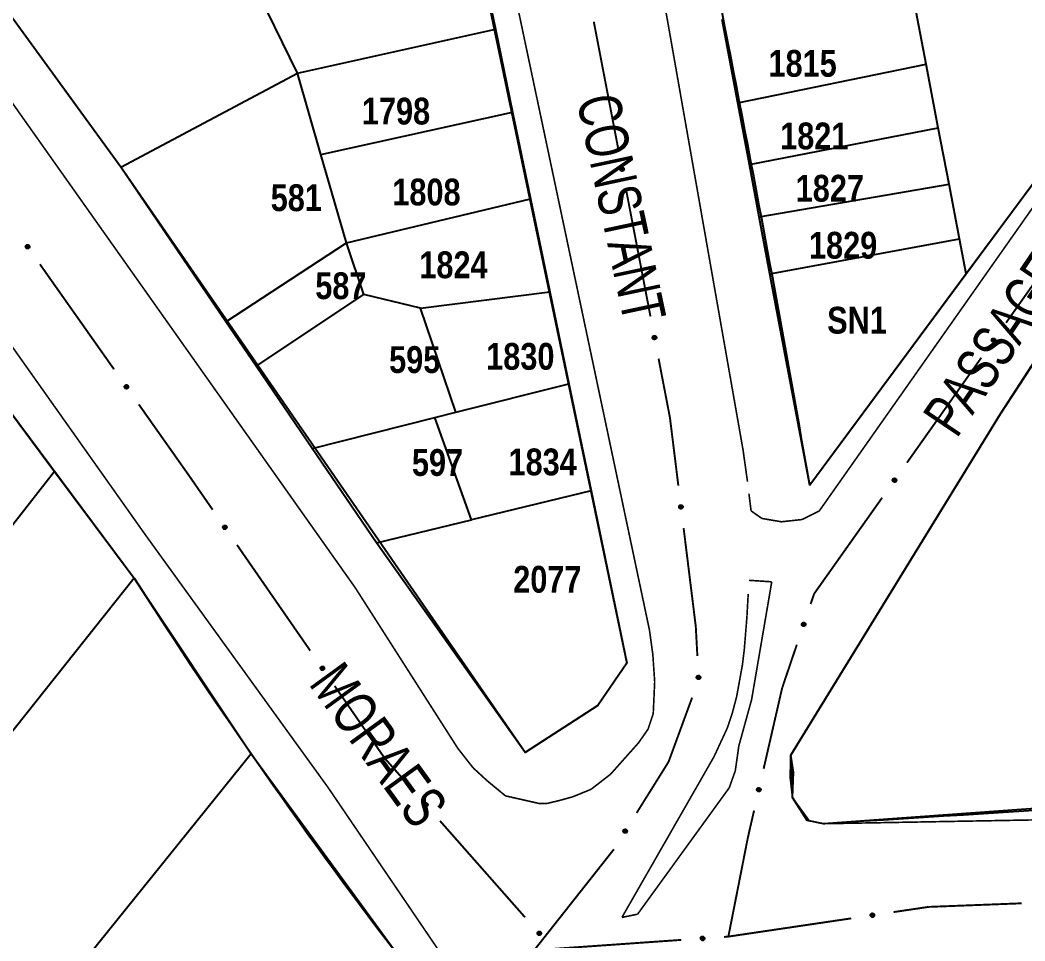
# Model space of a CAD drawing. Extents: x 200120 to 201962, y 4837541 to 4839252.
# Drawn here: x 201362 to 201455.8, y 4838759.2 to 4838845.1 of the extents above; entities that cross this region are included whole.
import ezdxf
from ezdxf.enums import TextEntityAlignment as Align

# ---------------------------------------------------------------- set-up
doc = ezdxf.new("R2010")
doc.units = 0
doc.header["$LTSCALE"] = 3
doc.header["$MEASUREMENT"] = 0
for name, color, linetype in [('CD-MALHA-LOTES', 40, 'CONTINUOUS'), ('RU-QUADRAS', 210, 'CONTINUOUS'), ('SV-EIXO-RUA-PAV', 20, 'CONTINUOUS'), ('SV-RUA-PAVIM-S-GUIA-C-GUIA', 7, 'CONTINUOUS'), ('SV-TXT-RUA-PAV-S-GUIA-C-GUIA', 7, 'CONTINUOUS'), ('Th_NmrPort', 1, 'CONTINUOUS')]:
    doc.layers.add(name, color=color, linetype=linetype)
doc.styles.add('ARIAL', font='ARIAL.TTF')
doc.styles.get("Standard").update_dxf_attribs({"font": 'swisscbo.ttf'})

msp = doc.modelspace()

# ---------------------------------------------------------------- linework, layer by layer
at = {"layer": 'CD-MALHA-LOTES'}
for p, q in [((201401.1, 4838869.64), (201406.35, 4838844.3)), ((201387.89, 4838840.19), (201374.95, 4838866.63)), ((201453.46, 4838808.39), (201486.12, 4838858.4)), ((201371.39, 4838831.4), (201353.59, 4838855.87)), ((201446.54, 4838841.03), (201445.06, 4838848.82)), ((201428.96, 4838837.43), (201427.5, 4838845.2)), ((201387.89, 4838840.19), (201406.35, 4838844.3)), ((201406.35, 4838844.3), (201407.95, 4838836.56)), ((201428.96, 4838837.43), (201446.54, 4838841.03)), ((201447.67, 4838835.09), (201446.54, 4838841.03)), ((201371.39, 4838831.4), (201387.89, 4838840.19)), ((201390.07, 4838832.6), (201387.89, 4838840.19)), ((201430.05, 4838831.66), (201428.96, 4838837.43)), ((201462.4, 4838837.82), (201450.27, 4838821.45)), ((201390.07, 4838832.6), (201407.95, 4838836.56)), ((201407.95, 4838836.56), (201409.63, 4838828.47)), ((201430.05, 4838831.66), (201447.67, 4838835.09)), ((201448.67, 4838829.83), (201447.67, 4838835.09)), ((201392.46, 4838824.35), (201390.07, 4838832.6)), ((201381.2, 4838816.99), (201371.39, 4838831.4)), ((201430.96, 4838826.79), (201430.05, 4838831.66)), ((201430.96, 4838826.79), (201448.67, 4838829.83)), ((201449.64, 4838824.74), (201448.67, 4838829.83)), ((201392.46, 4838824.35), (201409.63, 4838828.47)), ((201409.63, 4838828.47), (201411.43, 4838819.78)), ((201431.96, 4838821.47), (201430.96, 4838826.79)), ((201381.2, 4838816.99), (201392.46, 4838824.35)), ((201394.06, 4838819.53), (201392.46, 4838824.35)), ((201431.96, 4838821.47), (201449.64, 4838824.74)), ((201450.27, 4838821.45), (201449.64, 4838824.74)), ((201435.67, 4838801.75), (201431.96, 4838821.47)), ((201450.27, 4838821.45), (201435.67, 4838801.75)), ((201384.02, 4838812.85), (201394.06, 4838819.53)), ((201399.34, 4838818.27), (201394.06, 4838819.53)), ((201399.34, 4838818.27), (201411.43, 4838819.78)), ((201411.43, 4838819.78), (201413.2, 4838811.21)), ((201402.65, 4838808.55), (201399.34, 4838818.27)), ((201355.08, 4838816.64), (201365.2, 4838803.03)), ((201384.02, 4838812.85), (201381.2, 4838816.99)), ((201389.24, 4838805.18), (201384.02, 4838812.85)), ((201402.65, 4838808.55), (201413.2, 4838811.21)), ((201413.2, 4838811.21), (201415.27, 4838801.22)), ((201389.24, 4838805.18), (201400.7, 4838808.06)), ((201400.7, 4838808.06), (201402.65, 4838808.55)), ((201404.1, 4838798.52), (201400.7, 4838808.06)), ((201433.9, 4838776.57), (201453.46, 4838808.39)), ((201395.24, 4838796.38), (201389.24, 4838805.18)), ((201365.2, 4838803.03), (201320.32, 4838745.75)), ((201365.2, 4838803.03), (201372.64, 4838793.08)), ((201415.27, 4838801.22), (201404.1, 4838798.52)), ((201415.27, 4838801.22), (201418.6, 4838785.14)), ((201395.24, 4838796.38), (201404.1, 4838798.52)), ((201409.11, 4838776.81), (201395.24, 4838796.38)), ((201372.64, 4838793.08), (201335.02, 4838745.75)), ((201372.64, 4838793.08), (201383.56, 4838776.69)), ((201418.6, 4838785.14), (201415.9, 4838781.2)), ((201415.9, 4838781.2), (201409.11, 4838776.81)), ((201383.56, 4838776.69), (201367.2, 4838756.41)), ((201383.56, 4838776.69), (201397.78, 4838757.2)), ((201434.15, 4838774.98), (201433.9, 4838776.57)), ((201522.25, 4838776.26), (201436.95, 4838770.16)), ((201434.06, 4838772.6), (201434.15, 4838774.98)), ((201435.433, 4838770.462), (201434.06, 4838772.6)), ((201436.95, 4838770.16), (201435.433, 4838770.462))]:
    msp.add_line(p, q, dxfattribs=at)
at = {"layer": 'RU-QUADRAS', "color": 6, "linetype": 'Continuous'}
for points in [[(201433.9, 4838776.57), (201453.46, 4838808.39), (201499.25, 4838879.04), (201494.33, 4838901.03), (201529.19, 4838905.6, -0.013267), (201556.42, 4838779.24, -0.0078), (201436.95, 4838770.16), (201435.42, 4838770.46), (201434.06, 4838772.6)], [(201418.26, 4838889.79), (201485.35, 4838900.22), (201486.97, 4838892.82), (201486.59, 4838879.55), (201485.18, 4838873.85), (201478.8, 4838861.84, 0.023252), (201462.4, 4838837.82), (201435.67, 4838801.75, 0.011876)], [(201190.76, 4838779.03, -0.006744), (201318.61, 4838867.75), (201338.24, 4838841.83), (201355.08, 4838816.64), (201372.64, 4838793.08, 0.021303), (201397.78, 4838757.2), (201295.33, 4838632.23), (201270.44, 4838667.1), (201264.54, 4838674.67), (201253.69, 4838690.58), (201249.04, 4838696.15), (201230.45, 4838723.15), (201209.58, 4838751.21)]]:
    msp.add_lwpolyline(points, format="xyb", close=True, dxfattribs=at)
msp.add_lwpolyline([(201338.13, 4838877.14), (201339.7, 4838879.27), (201397.34, 4838886.85), (201418.6, 4838785.14), (201415.9, 4838781.2), (201409.11, 4838776.81), (201371.39, 4838831.4)], close=True, dxfattribs=at)
at = {"layer": 'SV-EIXO-RUA-PAV', "const_width": 0.18}
for points in [[(201417.792, 4838833.196), (201415.526, 4838844.98)], [(201420.814, 4838817.484), (201418.547, 4838829.268)], [(201453.99, 4838816.898), (201460.926, 4838826.691)], [(201363.843, 4838822.358), (201370.761, 4838812.553)], [(201422.63, 4838808.04), (201421.569, 4838813.556)], [(201444.743, 4838803.842), (201451.678, 4838813.634)], [(201373.067, 4838809.284), (201377.679, 4838802.747)], [(201422.677, 4838807.66), (201422.63, 4838808.04)], [(201423.414, 4838801.705), (201422.677, 4838807.66)], [(201377.679, 4838802.747), (201377.79, 4838802.59)], [(201377.79, 4838802.59), (201379.957, 4838799.46)], [(201436.08, 4838791.61), (201442.431, 4838800.577)], [(201425.04, 4838788.57), (201423.905, 4838797.736)], [(201382.234, 4838796.171), (201389.065, 4838786.305)], [(201435.755, 4838790.652), (201436.076, 4838791.599)], [(201436.076, 4838791.599), (201436.08, 4838791.61)], [(201425.081, 4838787.807), (201425.04, 4838788.57)], [(201425.19, 4838785.81), (201425.081, 4838787.807)], [(201433.1, 4838782.83), (201434.469, 4838786.864)], [(201391.342, 4838783.017), (201395.897, 4838776.439)], [(201432.935, 4838782.109), (201433.1, 4838782.83)], [(201422.5, 4838775.93), (201424.698, 4838781.922)], [(201431.371, 4838775.286), (201432.935, 4838782.109)], [(201395.897, 4838776.439), (201396, 4838776.29)], [(201396, 4838776.29), (201398.526, 4838773.427)], [(201419.521, 4838771.167), (201422.172, 4838775.406)], [(201422.172, 4838775.406), (201422.5, 4838775.93)], [(201429.91, 4838768.91), (201430.478, 4838771.387)], [(201401.172, 4838770.427), (201409.11, 4838761.428)], [(201428.08, 4838759.63), (201429.821, 4838768.46)], [(201429.821, 4838768.46), (201429.91, 4838768.91)], [(201416.781, 4838766.99), (201417.39, 4838767.76)], [(201417.39, 4838767.76), (201417.4, 4838767.776)], [(201409.962, 4838758.359), (201416.781, 4838766.99)], [(201443.501, 4838761.917), (201446.469, 4838762.357)], [(201446.469, 4838762.357), (201446.76, 4838762.4)], [(201446.76, 4838762.4), (201455.459, 4838762.735)], [(201428.08, 4838759.63), (201439.544, 4838761.33)], [(201411.71, 4838758.48), (201423.68, 4838759.321)], [(201427.671, 4838759.601), (201428.08, 4838759.63)]]:
    msp.add_lwpolyline(points, dxfattribs=at)
at = {"layer": 'SV-EIXO-RUA-PAV'}
for points in [[(201418.089, 4838831.07), (201418.048, 4838831.097), (201418.018, 4838831.128), (201418.001, 4838831.162), (201417.993, 4838831.195), (201417.99, 4838831.23), (201417.994, 4838831.266), (201418.007, 4838831.306), (201418.034, 4838831.347), (201418.068, 4838831.375), (201418.1, 4838831.394), (201418.134, 4838831.403), (201418.168, 4838831.407), (201418.205, 4838831.401), (201418.245, 4838831.387), (201418.286, 4838831.36), (201418.315, 4838831.329), (201418.33, 4838831.296), (201418.34, 4838831.261), (201418.344, 4838831.225), (201418.34, 4838831.19), (201418.325, 4838831.15), (201418.298, 4838831.11), (201418.267, 4838831.081), (201418.234, 4838831.065), (201418.2, 4838831.056), (201418.165, 4838831.052), (201418.128, 4838831.054), (201418.089, 4838831.07)], [(201362.697, 4838824.173), (201362.745, 4838824.165), (201362.785, 4838824.149), (201362.814, 4838824.125), (201362.835, 4838824.098), (201362.853, 4838824.068), (201362.864, 4838824.033), (201362.868, 4838823.992), (201362.861, 4838823.943), (201362.841, 4838823.903), (201362.82, 4838823.873), (201362.793, 4838823.85), (201362.763, 4838823.833), (201362.727, 4838823.823), (201362.685, 4838823.819), (201362.636, 4838823.828), (201362.597, 4838823.844), (201362.569, 4838823.867), (201362.546, 4838823.895), (201362.528, 4838823.926), (201362.517, 4838823.96), (201362.514, 4838824.002), (201362.523, 4838824.05), (201362.539, 4838824.089), (201362.562, 4838824.117), (201362.589, 4838824.14), (201362.62, 4838824.158), (201362.654, 4838824.171), (201362.697, 4838824.173)], [(201421.11, 4838815.358), (201421.07, 4838815.385), (201421.04, 4838815.416), (201421.023, 4838815.45), (201421.015, 4838815.483), (201421.011, 4838815.518), (201421.015, 4838815.554), (201421.029, 4838815.593), (201421.055, 4838815.635), (201421.09, 4838815.663), (201421.121, 4838815.681), (201421.156, 4838815.691), (201421.19, 4838815.694), (201421.227, 4838815.689), (201421.267, 4838815.675), (201421.308, 4838815.647), (201421.336, 4838815.616), (201421.352, 4838815.584), (201421.362, 4838815.549), (201421.365, 4838815.513), (201421.361, 4838815.478), (201421.347, 4838815.438), (201421.319, 4838815.398), (201421.289, 4838815.369), (201421.256, 4838815.353), (201421.222, 4838815.344), (201421.187, 4838815.34), (201421.15, 4838815.342), (201421.11, 4838815.358)], [(201452.662, 4838815.213), (201452.653, 4838815.261), (201452.655, 4838815.304), (201452.667, 4838815.339), (201452.686, 4838815.368), (201452.709, 4838815.395), (201452.737, 4838815.417), (201452.775, 4838815.435), (201452.823, 4838815.444), (201452.867, 4838815.439), (201452.903, 4838815.429), (201452.933, 4838815.411), (201452.959, 4838815.388), (201452.981, 4838815.358), (201452.999, 4838815.319), (201453.007, 4838815.271), (201453.005, 4838815.229), (201452.992, 4838815.195), (201452.974, 4838815.164), (201452.95, 4838815.136), (201452.922, 4838815.115), (201452.883, 4838815.097), (201452.835, 4838815.09), (201452.793, 4838815.092), (201452.759, 4838815.104), (201452.729, 4838815.123), (201452.701, 4838815.145), (201452.678, 4838815.173), (201452.662, 4838815.213)], [(201371.921, 4838811.099), (201371.969, 4838811.092), (201372.009, 4838811.075), (201372.039, 4838811.052), (201372.059, 4838811.024), (201372.077, 4838810.994), (201372.088, 4838810.96), (201372.092, 4838810.918), (201372.085, 4838810.87), (201372.066, 4838810.83), (201372.044, 4838810.8), (201372.017, 4838810.777), (201371.987, 4838810.76), (201371.951, 4838810.749), (201371.909, 4838810.746), (201371.86, 4838810.754), (201371.821, 4838810.771), (201371.794, 4838810.794), (201371.77, 4838810.822), (201371.753, 4838810.853), (201371.742, 4838810.887), (201371.738, 4838810.929), (201371.747, 4838810.977), (201371.763, 4838811.016), (201371.786, 4838811.044), (201371.814, 4838811.066), (201371.844, 4838811.084), (201371.878, 4838811.097), (201371.921, 4838811.099)], [(201443.414, 4838802.156), (201443.405, 4838802.204), (201443.407, 4838802.247), (201443.419, 4838802.282), (201443.438, 4838802.311), (201443.461, 4838802.338), (201443.49, 4838802.36), (201443.527, 4838802.378), (201443.576, 4838802.387), (201443.62, 4838802.382), (201443.655, 4838802.372), (201443.686, 4838802.354), (201443.712, 4838802.331), (201443.734, 4838802.301), (201443.751, 4838802.263), (201443.759, 4838802.214), (201443.757, 4838802.172), (201443.744, 4838802.138), (201443.726, 4838802.107), (201443.703, 4838802.079), (201443.674, 4838802.058), (201443.636, 4838802.04), (201443.588, 4838802.033), (201443.545, 4838802.035), (201443.511, 4838802.047), (201443.481, 4838802.066), (201443.454, 4838802.088), (201443.43, 4838802.116), (201443.414, 4838802.156)], [(201423.568, 4838799.564), (201423.529, 4838799.594), (201423.502, 4838799.627), (201423.487, 4838799.662), (201423.482, 4838799.695), (201423.48, 4838799.731), (201423.486, 4838799.767), (201423.502, 4838799.805), (201423.532, 4838799.844), (201423.568, 4838799.87), (201423.601, 4838799.886), (201423.636, 4838799.894), (201423.67, 4838799.895), (201423.707, 4838799.887), (201423.745, 4838799.87), (201423.784, 4838799.84), (201423.811, 4838799.807), (201423.825, 4838799.773), (201423.832, 4838799.738), (201423.833, 4838799.702), (201423.826, 4838799.667), (201423.81, 4838799.628), (201423.779, 4838799.59), (201423.747, 4838799.563), (201423.713, 4838799.549), (201423.678, 4838799.543), (201423.643, 4838799.541), (201423.607, 4838799.546), (201423.568, 4838799.564)], [(201381.105, 4838797.996), (201381.153, 4838797.988), (201381.193, 4838797.971), (201381.222, 4838797.948), (201381.242, 4838797.92), (201381.26, 4838797.89), (201381.271, 4838797.855), (201381.274, 4838797.814), (201381.267, 4838797.765), (201381.247, 4838797.726), (201381.225, 4838797.696), (201381.198, 4838797.673), (201381.168, 4838797.656), (201381.131, 4838797.646), (201381.09, 4838797.643), (201381.041, 4838797.652), (201381.002, 4838797.669), (201380.975, 4838797.692), (201380.952, 4838797.72), (201380.934, 4838797.751), (201380.923, 4838797.785), (201380.92, 4838797.828), (201380.93, 4838797.875), (201380.946, 4838797.914), (201380.969, 4838797.942), (201380.997, 4838797.964), (201381.027, 4838797.982), (201381.062, 4838797.995), (201381.105, 4838797.996)], [(201434.962, 4838788.658), (201434.939, 4838788.701), (201434.929, 4838788.743), (201434.931, 4838788.781), (201434.941, 4838788.813), (201434.955, 4838788.846), (201434.976, 4838788.875), (201435.007, 4838788.903), (201435.051, 4838788.925), (201435.094, 4838788.933), (201435.131, 4838788.933), (201435.166, 4838788.925), (201435.197, 4838788.911), (201435.227, 4838788.888), (201435.255, 4838788.856), (201435.276, 4838788.812), (201435.286, 4838788.771), (201435.283, 4838788.734), (201435.275, 4838788.699), (201435.26, 4838788.667), (201435.239, 4838788.638), (201435.207, 4838788.61), (201435.163, 4838788.589), (201435.122, 4838788.579), (201435.086, 4838788.581), (201435.052, 4838788.59), (201435.019, 4838788.604), (201434.988, 4838788.624), (201434.962, 4838788.658)], [(201390.213, 4838784.842), (201390.261, 4838784.834), (201390.301, 4838784.817), (201390.33, 4838784.793), (201390.35, 4838784.766), (201390.368, 4838784.735), (201390.379, 4838784.701), (201390.383, 4838784.659), (201390.375, 4838784.611), (201390.355, 4838784.571), (201390.333, 4838784.541), (201390.306, 4838784.519), (201390.276, 4838784.502), (201390.24, 4838784.492), (201390.198, 4838784.488), (201390.149, 4838784.497), (201390.11, 4838784.514), (201390.083, 4838784.538), (201390.06, 4838784.565), (201390.042, 4838784.597), (201390.032, 4838784.631), (201390.028, 4838784.673), (201390.038, 4838784.721), (201390.054, 4838784.76), (201390.077, 4838784.788), (201390.105, 4838784.81), (201390.135, 4838784.828), (201390.17, 4838784.84), (201390.213, 4838784.842)], [(201425.196, 4838783.663), (201425.159, 4838783.695), (201425.134, 4838783.73), (201425.121, 4838783.766), (201425.118, 4838783.8), (201425.119, 4838783.835), (201425.128, 4838783.87), (201425.147, 4838783.907), (201425.179, 4838783.945), (201425.216, 4838783.968), (201425.25, 4838783.982), (201425.286, 4838783.987), (201425.32, 4838783.986), (201425.356, 4838783.975), (201425.394, 4838783.956), (201425.43, 4838783.923), (201425.455, 4838783.889), (201425.466, 4838783.854), (201425.471, 4838783.818), (201425.469, 4838783.782), (201425.461, 4838783.748), (201425.441, 4838783.71), (201425.408, 4838783.675), (201425.374, 4838783.65), (201425.34, 4838783.638), (201425.304, 4838783.634), (201425.269, 4838783.635), (201425.233, 4838783.642), (201425.196, 4838783.663)], [(201430.785, 4838773.221), (201430.758, 4838773.262), (201430.744, 4838773.303), (201430.742, 4838773.34), (201430.748, 4838773.374), (201430.759, 4838773.408), (201430.777, 4838773.439), (201430.805, 4838773.47), (201430.846, 4838773.496), (201430.889, 4838773.509), (201430.925, 4838773.513), (201430.961, 4838773.508), (201430.993, 4838773.497), (201431.025, 4838773.477), (201431.056, 4838773.448), (201431.082, 4838773.406), (201431.096, 4838773.366), (201431.097, 4838773.33), (201431.092, 4838773.295), (201431.081, 4838773.26), (201431.063, 4838773.23), (201431.034, 4838773.199), (201430.992, 4838773.174), (201430.953, 4838773.159), (201430.916, 4838773.157), (201430.881, 4838773.163), (201430.848, 4838773.174), (201430.815, 4838773.191), (201430.785, 4838773.221)], [(201399.836, 4838772.107), (201399.885, 4838772.105), (201399.927, 4838772.093), (201399.958, 4838772.073), (201399.982, 4838772.048), (201400.003, 4838772.02), (201400.018, 4838771.986), (201400.026, 4838771.946), (201400.024, 4838771.897), (201400.009, 4838771.855), (201399.991, 4838771.823), (201399.967, 4838771.797), (201399.939, 4838771.777), (201399.904, 4838771.763), (201399.863, 4838771.754), (201399.814, 4838771.758), (201399.773, 4838771.77), (201399.743, 4838771.79), (201399.717, 4838771.815), (201399.696, 4838771.844), (201399.681, 4838771.877), (201399.673, 4838771.918), (201399.677, 4838771.967), (201399.688, 4838772.007), (201399.708, 4838772.038), (201399.733, 4838772.063), (201399.761, 4838772.084), (201399.794, 4838772.101), (201399.836, 4838772.107)], [(201418.291, 4838769.408), (201418.279, 4838769.455), (201418.279, 4838769.499), (201418.289, 4838769.535), (201418.306, 4838769.564), (201418.327, 4838769.593), (201418.355, 4838769.616), (201418.391, 4838769.636), (201418.439, 4838769.648), (201418.483, 4838769.645), (201418.519, 4838769.637), (201418.551, 4838769.621), (201418.578, 4838769.6), (201418.602, 4838769.571), (201418.621, 4838769.534), (201418.632, 4838769.486), (201418.632, 4838769.443), (201418.622, 4838769.409), (201418.605, 4838769.377), (201418.583, 4838769.348), (201418.556, 4838769.325), (201418.519, 4838769.305), (201418.471, 4838769.295), (201418.429, 4838769.295), (201418.394, 4838769.305), (201418.363, 4838769.322), (201418.334, 4838769.342), (201418.309, 4838769.369), (201418.291, 4838769.408)], [(201441.364, 4838761.711), (201441.393, 4838761.751), (201441.426, 4838761.779), (201441.46, 4838761.795), (201441.493, 4838761.801), (201441.529, 4838761.803), (201441.565, 4838761.798), (201441.603, 4838761.783), (201441.643, 4838761.754), (201441.67, 4838761.719), (201441.687, 4838761.687), (201441.695, 4838761.652), (201441.697, 4838761.618), (201441.69, 4838761.58), (201441.675, 4838761.541), (201441.645, 4838761.502), (201441.613, 4838761.474), (201441.58, 4838761.46), (201441.545, 4838761.452), (201441.509, 4838761.45), (201441.473, 4838761.455), (201441.434, 4838761.471), (201441.396, 4838761.501), (201441.368, 4838761.533), (201441.353, 4838761.566), (201441.346, 4838761.6), (201441.343, 4838761.636), (201441.347, 4838761.672), (201441.364, 4838761.711)], [(201410.421, 4838760.108), (201410.469, 4838760.106), (201410.511, 4838760.094), (201410.543, 4838760.074), (201410.566, 4838760.049), (201410.587, 4838760.021), (201410.602, 4838759.987), (201410.611, 4838759.947), (201410.609, 4838759.898), (201410.593, 4838759.856), (201410.576, 4838759.824), (201410.551, 4838759.798), (201410.523, 4838759.778), (201410.488, 4838759.764), (201410.447, 4838759.756), (201410.398, 4838759.759), (201410.357, 4838759.771), (201410.327, 4838759.791), (201410.301, 4838759.816), (201410.28, 4838759.845), (201410.265, 4838759.878), (201410.257, 4838759.919), (201410.261, 4838759.968), (201410.273, 4838760.008), (201410.292, 4838760.039), (201410.317, 4838760.064), (201410.345, 4838760.085), (201410.378, 4838760.102), (201410.421, 4838760.108)], [(201425.525, 4838759.561), (201425.556, 4838759.598), (201425.591, 4838759.624), (201425.626, 4838759.637), (201425.66, 4838759.64), (201425.695, 4838759.64), (201425.731, 4838759.632), (201425.768, 4838759.614), (201425.806, 4838759.582), (201425.83, 4838759.545), (201425.844, 4838759.511), (201425.85, 4838759.476), (201425.849, 4838759.442), (201425.839, 4838759.405), (201425.821, 4838759.368), (201425.788, 4838759.33), (201425.754, 4838759.306), (201425.72, 4838759.294), (201425.684, 4838759.288), (201425.648, 4838759.289), (201425.613, 4838759.297), (201425.576, 4838759.316), (201425.539, 4838759.349), (201425.514, 4838759.383), (201425.502, 4838759.417), (201425.497, 4838759.452), (201425.497, 4838759.487), (201425.504, 4838759.523), (201425.525, 4838759.561)]]:
    msp.add_lwpolyline(points, close=True, dxfattribs=at)
for points in [[(201418.165, 4838831.052), (201418.068, 4838831.375)], [(201418.181, 4838831.057), (201418.083, 4838831.379)], [(201418.2, 4838831.056), (201418.1, 4838831.394)], [(201418.217, 4838831.063), (201418.12, 4838831.397)], [(201418.234, 4838831.065), (201418.134, 4838831.403)], [(201418.251, 4838831.076), (201418.152, 4838831.402)], [(201418.267, 4838831.081), (201418.168, 4838831.407)], [(201418.283, 4838831.098), (201418.189, 4838831.399)], [(201418.298, 4838831.11), (201418.205, 4838831.401)], [(201418.309, 4838831.134), (201418.226, 4838831.391)], [(201418.325, 4838831.15), (201418.245, 4838831.387)], [(201418.329, 4838831.175), (201418.267, 4838831.366)], [(201418.34, 4838831.19), (201418.286, 4838831.36)], [(201418.018, 4838831.128), (201417.99, 4838831.23)], [(201418.048, 4838831.097), (201417.994, 4838831.266)], [(201418.031, 4838831.115), (201417.994, 4838831.24)], [(201418.067, 4838831.086), (201418.002, 4838831.279)], [(201418.089, 4838831.07), (201418.007, 4838831.306)], [(201418.11, 4838831.063), (201418.023, 4838831.323)], [(201418.128, 4838831.054), (201418.034, 4838831.347)], [(201418.146, 4838831.058), (201418.051, 4838831.356)], [(201418.34, 4838831.212), (201418.302, 4838831.338)], [(201418.344, 4838831.225), (201418.315, 4838831.329)], [(201362.514, 4838824.002), (201362.685, 4838823.819)], [(201362.517, 4838823.96), (201362.636, 4838823.828)], [(201362.521, 4838823.978), (201362.656, 4838823.829)], [(201362.522, 4838824.024), (201362.704, 4838823.823)], [(201362.523, 4838824.05), (201362.727, 4838823.823)], [(201362.526, 4838823.94), (201362.613, 4838823.841)], [(201362.528, 4838823.926), (201362.597, 4838823.844)], [(201362.531, 4838824.067), (201362.741, 4838823.831)], [(201362.539, 4838824.089), (201362.763, 4838823.833)], [(201362.552, 4838824.1), (201362.776, 4838823.844)], [(201362.562, 4838824.117), (201362.793, 4838823.85)], [(201362.577, 4838824.126), (201362.803, 4838823.862)], [(201362.589, 4838824.14), (201362.82, 4838823.873)], [(201362.608, 4838824.146), (201362.829, 4838823.894)], [(201362.62, 4838824.158), (201362.841, 4838823.903)], [(201362.639, 4838824.16), (201362.849, 4838823.927)], [(201362.654, 4838824.171), (201362.861, 4838823.943)], [(201362.674, 4838824.17), (201362.861, 4838823.969)], [(201362.697, 4838824.173), (201362.868, 4838823.992)], [(201362.723, 4838824.167), (201362.862, 4838824.018)], [(201362.745, 4838824.165), (201362.864, 4838824.033)], [(201362.768, 4838824.156), (201362.853, 4838824.057)], [(201362.785, 4838824.149), (201362.853, 4838824.068)], [(201421.04, 4838815.416), (201421.011, 4838815.518)], [(201421.07, 4838815.385), (201421.015, 4838815.554)], [(201421.053, 4838815.403), (201421.016, 4838815.528)], [(201421.089, 4838815.374), (201421.024, 4838815.567)], [(201421.11, 4838815.358), (201421.029, 4838815.593)], [(201421.132, 4838815.351), (201421.045, 4838815.611)], [(201421.15, 4838815.342), (201421.055, 4838815.635)], [(201421.168, 4838815.346), (201421.073, 4838815.644)], [(201421.187, 4838815.34), (201421.09, 4838815.663)], [(201421.203, 4838815.345), (201421.105, 4838815.667)], [(201421.222, 4838815.344), (201421.121, 4838815.681)], [(201421.239, 4838815.351), (201421.141, 4838815.685)], [(201421.256, 4838815.353), (201421.156, 4838815.691)], [(201421.273, 4838815.364), (201421.174, 4838815.69)], [(201421.289, 4838815.369), (201421.19, 4838815.694)], [(201421.305, 4838815.386), (201421.21, 4838815.687)], [(201421.319, 4838815.398), (201421.227, 4838815.689)], [(201421.331, 4838815.422), (201421.248, 4838815.679)], [(201421.347, 4838815.438), (201421.267, 4838815.675)], [(201421.351, 4838815.463), (201421.289, 4838815.654)], [(201421.361, 4838815.478), (201421.308, 4838815.647)], [(201421.362, 4838815.5), (201421.324, 4838815.626)], [(201421.365, 4838815.513), (201421.336, 4838815.616)], [(201452.662, 4838815.213), (201452.775, 4838815.435)], [(201452.672, 4838815.193), (201452.798, 4838815.435)], [(201452.678, 4838815.173), (201452.823, 4838815.444)], [(201452.692, 4838815.163), (201452.842, 4838815.438)], [(201452.701, 4838815.145), (201452.867, 4838815.439)], [(201452.716, 4838815.138), (201452.88, 4838815.431)], [(201452.729, 4838815.123), (201452.903, 4838815.429)], [(201452.653, 4838815.261), (201452.737, 4838815.417)], [(201452.654, 4838815.285), (201452.719, 4838815.398)], [(201452.655, 4838815.304), (201452.709, 4838815.395)], [(201452.658, 4838815.239), (201452.752, 4838815.42)], [(201452.745, 4838815.115), (201452.919, 4838815.417)], [(201452.759, 4838815.104), (201452.933, 4838815.411)], [(201452.778, 4838815.1), (201452.945, 4838815.397)], [(201452.793, 4838815.092), (201452.959, 4838815.388)], [(201452.816, 4838815.092), (201452.968, 4838815.369)], [(201452.835, 4838815.09), (201452.981, 4838815.358)], [(201452.86, 4838815.097), (201452.989, 4838815.336)], [(201452.883, 4838815.097), (201452.999, 4838815.319)], [(201452.904, 4838815.112), (201452.999, 4838815.289)], [(201452.922, 4838815.115), (201453.007, 4838815.271)], [(201452.938, 4838815.129), (201453.002, 4838815.244)], [(201452.95, 4838815.136), (201453.005, 4838815.229)], [(201371.738, 4838810.929), (201371.909, 4838810.746)], [(201371.742, 4838810.887), (201371.86, 4838810.754)], [(201371.745, 4838810.905), (201371.88, 4838810.756)], [(201371.746, 4838810.951), (201371.928, 4838810.75)], [(201371.747, 4838810.977), (201371.951, 4838810.749)], [(201371.75, 4838810.867), (201371.837, 4838810.767)], [(201371.753, 4838810.853), (201371.821, 4838810.771)], [(201371.755, 4838810.994), (201371.965, 4838810.758)], [(201371.763, 4838811.016), (201371.987, 4838810.76)], [(201371.776, 4838811.027), (201372, 4838810.771)], [(201371.786, 4838811.044), (201372.017, 4838810.777)], [(201371.801, 4838811.053), (201372.027, 4838810.788)], [(201371.814, 4838811.066), (201372.044, 4838810.8)], [(201371.832, 4838811.073), (201372.053, 4838810.82)], [(201371.844, 4838811.084), (201372.066, 4838810.83)], [(201371.864, 4838811.087), (201372.073, 4838810.854)], [(201371.878, 4838811.097), (201372.085, 4838810.87)], [(201371.899, 4838811.097), (201372.085, 4838810.896)], [(201371.921, 4838811.099), (201372.092, 4838810.918)], [(201371.947, 4838811.094), (201372.086, 4838810.945)], [(201371.969, 4838811.092), (201372.088, 4838810.96)], [(201371.992, 4838811.082), (201372.077, 4838810.983)], [(201372.009, 4838811.075), (201372.077, 4838810.994)], [(201443.405, 4838802.204), (201443.49, 4838802.36)], [(201443.406, 4838802.228), (201443.471, 4838802.341)], [(201443.407, 4838802.247), (201443.461, 4838802.338)], [(201443.41, 4838802.182), (201443.505, 4838802.363)], [(201443.414, 4838802.156), (201443.527, 4838802.378)], [(201443.424, 4838802.136), (201443.551, 4838802.378)], [(201443.43, 4838802.116), (201443.576, 4838802.387)], [(201443.445, 4838802.106), (201443.595, 4838802.381)], [(201443.454, 4838802.088), (201443.62, 4838802.382)], [(201443.469, 4838802.081), (201443.633, 4838802.374)], [(201443.481, 4838802.066), (201443.655, 4838802.372)], [(201443.498, 4838802.058), (201443.672, 4838802.36)], [(201443.511, 4838802.047), (201443.686, 4838802.354)], [(201443.531, 4838802.043), (201443.698, 4838802.34)], [(201443.545, 4838802.035), (201443.712, 4838802.331)], [(201443.569, 4838802.035), (201443.721, 4838802.312)], [(201443.588, 4838802.033), (201443.734, 4838802.301)], [(201443.613, 4838802.041), (201443.741, 4838802.279)], [(201443.636, 4838802.04), (201443.751, 4838802.263)], [(201443.656, 4838802.055), (201443.751, 4838802.232)], [(201443.674, 4838802.058), (201443.759, 4838802.214)], [(201443.69, 4838802.072), (201443.755, 4838802.187)], [(201443.703, 4838802.079), (201443.757, 4838802.172)], [(201423.502, 4838799.627), (201423.48, 4838799.731)], [(201423.513, 4838799.613), (201423.485, 4838799.74)], [(201423.529, 4838799.594), (201423.486, 4838799.767)], [(201423.548, 4838799.581), (201423.496, 4838799.778)], [(201423.568, 4838799.564), (201423.502, 4838799.805)], [(201423.589, 4838799.556), (201423.519, 4838799.821)], [(201423.607, 4838799.546), (201423.532, 4838799.844)], [(201423.625, 4838799.548), (201423.55, 4838799.852)], [(201423.643, 4838799.541), (201423.568, 4838799.87)], [(201423.659, 4838799.546), (201423.583, 4838799.873)], [(201423.678, 4838799.543), (201423.601, 4838799.886)], [(201423.696, 4838799.549), (201423.621, 4838799.889)], [(201423.713, 4838799.549), (201423.636, 4838799.894)], [(201423.73, 4838799.56), (201423.654, 4838799.891)], [(201423.747, 4838799.563), (201423.67, 4838799.895)], [(201423.764, 4838799.579), (201423.69, 4838799.886)], [(201423.779, 4838799.59), (201423.707, 4838799.887)], [(201423.793, 4838799.613), (201423.727, 4838799.876)], [(201423.81, 4838799.628), (201423.745, 4838799.87)], [(201423.815, 4838799.653), (201423.766, 4838799.848)], [(201423.826, 4838799.667), (201423.784, 4838799.84)], [(201423.829, 4838799.689), (201423.799, 4838799.817)], [(201423.833, 4838799.702), (201423.811, 4838799.807)], [(201380.92, 4838797.828), (201381.09, 4838797.643)], [(201380.923, 4838797.785), (201381.041, 4838797.652)], [(201380.927, 4838797.803), (201381.061, 4838797.653)], [(201380.928, 4838797.849), (201381.108, 4838797.647)], [(201380.93, 4838797.875), (201381.131, 4838797.646)], [(201380.932, 4838797.765), (201381.018, 4838797.665)], [(201380.934, 4838797.751), (201381.002, 4838797.669)], [(201380.938, 4838797.892), (201381.146, 4838797.655)], [(201380.946, 4838797.914), (201381.168, 4838797.656)], [(201380.959, 4838797.925), (201381.181, 4838797.667)], [(201380.969, 4838797.942), (201381.198, 4838797.673)], [(201380.984, 4838797.951), (201381.208, 4838797.684)], [(201380.997, 4838797.964), (201381.225, 4838797.696)], [(201381.015, 4838797.971), (201381.235, 4838797.716)], [(201381.027, 4838797.982), (201381.247, 4838797.726)], [(201381.047, 4838797.984), (201381.255, 4838797.75)], [(201381.062, 4838797.995), (201381.267, 4838797.765)], [(201381.082, 4838797.994), (201381.267, 4838797.791)], [(201381.105, 4838797.996), (201381.274, 4838797.814)], [(201381.131, 4838797.991), (201381.268, 4838797.84)], [(201381.153, 4838797.988), (201381.271, 4838797.855)], [(201381.176, 4838797.979), (201381.259, 4838797.879)], [(201381.193, 4838797.971), (201381.26, 4838797.89)], [(201434.929, 4838788.743), (201434.955, 4838788.846)], [(201434.934, 4838788.725), (201434.964, 4838788.852)], [(201434.939, 4838788.701), (201434.976, 4838788.875)], [(201434.951, 4838788.682), (201434.99, 4838788.882)], [(201434.962, 4838788.658), (201435.007, 4838788.903)], [(201434.977, 4838788.641), (201435.029, 4838788.91)], [(201434.988, 4838788.624), (201435.051, 4838788.925)], [(201435.005, 4838788.619), (201435.071, 4838788.925)], [(201435.019, 4838788.604), (201435.094, 4838788.933)], [(201435.036, 4838788.601), (201435.109, 4838788.929)], [(201435.052, 4838788.59), (201435.131, 4838788.933)], [(201435.07, 4838788.588), (201435.15, 4838788.927)], [(201435.086, 4838788.581), (201435.166, 4838788.925)], [(201435.106, 4838788.583), (201435.181, 4838788.915)], [(201435.122, 4838788.579), (201435.197, 4838788.911)], [(201435.144, 4838788.586), (201435.211, 4838788.894)], [(201435.163, 4838788.589), (201435.227, 4838788.888)], [(201435.185, 4838788.604), (201435.24, 4838788.869)], [(201435.207, 4838788.61), (201435.255, 4838788.856)], [(201435.223, 4838788.63), (201435.263, 4838788.826)], [(201435.239, 4838788.638), (201435.276, 4838788.812)], [(201435.25, 4838788.656), (201435.279, 4838788.785)], [(201435.26, 4838788.667), (201435.286, 4838788.771)], [(201390.028, 4838784.673), (201390.198, 4838784.488)], [(201390.032, 4838784.631), (201390.149, 4838784.497)], [(201390.035, 4838784.649), (201390.169, 4838784.499)], [(201390.037, 4838784.695), (201390.216, 4838784.492)], [(201390.038, 4838784.721), (201390.24, 4838784.492)], [(201390.04, 4838784.611), (201390.126, 4838784.511)], [(201390.042, 4838784.597), (201390.11, 4838784.514)], [(201390.046, 4838784.738), (201390.254, 4838784.5)], [(201390.054, 4838784.76), (201390.276, 4838784.502)], [(201390.067, 4838784.77), (201390.289, 4838784.512)], [(201390.077, 4838784.788), (201390.306, 4838784.519)], [(201390.092, 4838784.796), (201390.316, 4838784.53)], [(201390.105, 4838784.81), (201390.333, 4838784.541)], [(201390.123, 4838784.816), (201390.343, 4838784.561)], [(201390.135, 4838784.828), (201390.355, 4838784.571)], [(201390.155, 4838784.83), (201390.363, 4838784.595)], [(201390.17, 4838784.84), (201390.375, 4838784.611)], [(201390.19, 4838784.839), (201390.375, 4838784.637)], [(201390.213, 4838784.842), (201390.383, 4838784.659)], [(201390.239, 4838784.836), (201390.376, 4838784.686)], [(201390.261, 4838784.834), (201390.379, 4838784.701)], [(201390.284, 4838784.824), (201390.368, 4838784.725)], [(201390.301, 4838784.817), (201390.368, 4838784.735)], [(201425.134, 4838783.73), (201425.119, 4838783.835)], [(201425.145, 4838783.715), (201425.125, 4838783.844)], [(201425.159, 4838783.695), (201425.128, 4838783.87)], [(201425.176, 4838783.681), (201425.138, 4838783.882)], [(201425.196, 4838783.663), (201425.147, 4838783.907)], [(201425.216, 4838783.654), (201425.165, 4838783.923)], [(201425.233, 4838783.642), (201425.179, 4838783.945)], [(201425.251, 4838783.643), (201425.197, 4838783.952)], [(201425.269, 4838783.635), (201425.216, 4838783.968)], [(201425.285, 4838783.638), (201425.232, 4838783.97)], [(201425.304, 4838783.634), (201425.25, 4838783.982)], [(201425.322, 4838783.639), (201425.271, 4838783.983)], [(201425.34, 4838783.638), (201425.286, 4838783.987)], [(201425.357, 4838783.648), (201425.304, 4838783.983)], [(201425.374, 4838783.65), (201425.32, 4838783.986)], [(201425.392, 4838783.664), (201425.339, 4838783.976)], [(201425.408, 4838783.675), (201425.356, 4838783.975)], [(201425.423, 4838783.696), (201425.376, 4838783.963)], [(201425.441, 4838783.71), (201425.394, 4838783.956)], [(201425.448, 4838783.734), (201425.413, 4838783.932)], [(201425.461, 4838783.748), (201425.43, 4838783.923)], [(201425.464, 4838783.769), (201425.443, 4838783.9)], [(201425.469, 4838783.782), (201425.455, 4838783.889)], [(201430.744, 4838773.303), (201430.759, 4838773.408)], [(201430.75, 4838773.285), (201430.767, 4838773.414)], [(201430.758, 4838773.262), (201430.777, 4838773.439)], [(201430.771, 4838773.244), (201430.79, 4838773.447)], [(201430.785, 4838773.221), (201430.805, 4838773.47)], [(201430.802, 4838773.206), (201430.827, 4838773.479)], [(201430.815, 4838773.191), (201430.846, 4838773.496)], [(201430.833, 4838773.187), (201430.866, 4838773.498)], [(201430.848, 4838773.174), (201430.889, 4838773.509)], [(201430.864, 4838773.172), (201430.904, 4838773.506)], [(201430.881, 4838773.163), (201430.925, 4838773.513)], [(201430.9, 4838773.163), (201430.945, 4838773.508)], [(201430.916, 4838773.157), (201430.961, 4838773.508)], [(201430.936, 4838773.162), (201430.977, 4838773.499)], [(201430.953, 4838773.159), (201430.993, 4838773.497)], [(201430.974, 4838773.168), (201431.009, 4838773.482)], [(201430.992, 4838773.174), (201431.025, 4838773.477)], [(201431.013, 4838773.19), (201431.041, 4838773.46)], [(201431.034, 4838773.199), (201431.056, 4838773.448)], [(201431.047, 4838773.22), (201431.068, 4838773.42)], [(201431.063, 4838773.23), (201431.082, 4838773.406)], [(201431.072, 4838773.249), (201431.088, 4838773.38)], [(201431.081, 4838773.26), (201431.096, 4838773.366)], [(201399.673, 4838771.918), (201399.863, 4838771.754)], [(201399.677, 4838771.967), (201399.904, 4838771.763)], [(201399.679, 4838771.94), (201399.881, 4838771.761)], [(201399.681, 4838771.877), (201399.814, 4838771.758)], [(201399.683, 4838771.985), (201399.918, 4838771.773)], [(201399.683, 4838771.895), (201399.833, 4838771.762)], [(201399.688, 4838772.007), (201399.939, 4838771.777)], [(201399.692, 4838771.857), (201399.789, 4838771.768)], [(201399.696, 4838771.844), (201399.773, 4838771.77)], [(201399.7, 4838772.019), (201399.95, 4838771.789)], [(201399.708, 4838772.038), (201399.967, 4838771.797)], [(201399.722, 4838772.048), (201399.976, 4838771.81)], [(201399.733, 4838772.063), (201399.991, 4838771.823)], [(201399.751, 4838772.071), (201399.998, 4838771.844)], [(201399.761, 4838772.084), (201400.009, 4838771.855)], [(201399.781, 4838772.089), (201400.014, 4838771.88)], [(201399.794, 4838772.101), (201400.024, 4838771.897)], [(201399.814, 4838772.102), (201400.022, 4838771.923)], [(201399.836, 4838772.107), (201400.026, 4838771.946)], [(201399.863, 4838772.105), (201400.017, 4838771.971)], [(201399.885, 4838772.105), (201400.018, 4838771.986)], [(201399.909, 4838772.098), (201400.004, 4838772.009)], [(201399.927, 4838772.093), (201400.003, 4838772.02)], [(201418.279, 4838769.455), (201418.355, 4838769.616)], [(201418.279, 4838769.48), (201418.337, 4838769.596)], [(201418.279, 4838769.499), (201418.327, 4838769.593)], [(201418.286, 4838769.434), (201418.369, 4838769.62)], [(201418.291, 4838769.408), (201418.391, 4838769.636)], [(201418.302, 4838769.388), (201418.415, 4838769.638)], [(201418.309, 4838769.369), (201418.439, 4838769.648)], [(201418.324, 4838769.36), (201418.458, 4838769.643)], [(201418.334, 4838769.342), (201418.483, 4838769.645)], [(201418.35, 4838769.336), (201418.497, 4838769.638)], [(201418.363, 4838769.322), (201418.519, 4838769.637)], [(201418.38, 4838769.315), (201418.536, 4838769.626)], [(201418.394, 4838769.305), (201418.551, 4838769.621)], [(201418.414, 4838769.302), (201418.563, 4838769.608)], [(201418.429, 4838769.295), (201418.578, 4838769.6)], [(201418.452, 4838769.296), (201418.588, 4838769.581)], [(201418.471, 4838769.295), (201418.602, 4838769.571)], [(201418.496, 4838769.304), (201418.61, 4838769.549)], [(201418.519, 4838769.305), (201418.621, 4838769.534)], [(201418.538, 4838769.321), (201418.623, 4838769.503)], [(201418.556, 4838769.325), (201418.632, 4838769.486)], [(201418.571, 4838769.34), (201418.629, 4838769.459)], [(201418.583, 4838769.348), (201418.632, 4838769.443)], [(201441.343, 4838761.636), (201441.67, 4838761.719)], [(201441.346, 4838761.6), (201441.687, 4838761.687)], [(201441.347, 4838761.672), (201441.643, 4838761.754)], [(201441.348, 4838761.62), (201441.673, 4838761.704)], [(201441.35, 4838761.654), (201441.652, 4838761.737)], [(201441.352, 4838761.583), (201441.69, 4838761.666)], [(201441.353, 4838761.566), (201441.695, 4838761.652)], [(201441.357, 4838761.69), (201441.62, 4838761.766)], [(201441.364, 4838761.711), (201441.603, 4838761.783)], [(201441.364, 4838761.549), (201441.693, 4838761.634)], [(201441.368, 4838761.533), (201441.697, 4838761.618)], [(201441.381, 4838761.732), (201441.577, 4838761.789)], [(201441.384, 4838761.516), (201441.689, 4838761.597)], [(201441.393, 4838761.751), (201441.565, 4838761.798)], [(201441.396, 4838761.501), (201441.69, 4838761.58)], [(201441.412, 4838761.767), (201441.538, 4838761.798)], [(201441.418, 4838761.488), (201441.68, 4838761.56)], [(201441.426, 4838761.779), (201441.529, 4838761.803)], [(201441.434, 4838761.471), (201441.675, 4838761.541)], [(201441.459, 4838761.466), (201441.652, 4838761.52)], [(201441.473, 4838761.455), (201441.645, 4838761.502)], [(201441.495, 4838761.454), (201441.623, 4838761.487)], [(201441.509, 4838761.45), (201441.613, 4838761.474)], [(201410.421, 4838760.108), (201410.611, 4838759.947)], [(201410.447, 4838760.106), (201410.601, 4838759.972)], [(201410.469, 4838760.106), (201410.602, 4838759.987)], [(201410.257, 4838759.919), (201410.447, 4838759.756)], [(201410.261, 4838759.968), (201410.488, 4838759.764)], [(201410.263, 4838759.941), (201410.465, 4838759.762)], [(201410.265, 4838759.878), (201410.398, 4838759.759)], [(201410.267, 4838759.986), (201410.502, 4838759.774)], [(201410.267, 4838759.896), (201410.417, 4838759.763)], [(201410.273, 4838760.008), (201410.523, 4838759.778)], [(201410.276, 4838759.858), (201410.373, 4838759.769)], [(201410.28, 4838759.845), (201410.357, 4838759.771)], [(201410.284, 4838760.02), (201410.535, 4838759.79)], [(201410.292, 4838760.039), (201410.551, 4838759.798)], [(201410.306, 4838760.049), (201410.56, 4838759.811)], [(201410.317, 4838760.064), (201410.576, 4838759.824)], [(201410.335, 4838760.072), (201410.583, 4838759.845)], [(201410.345, 4838760.085), (201410.593, 4838759.856)], [(201410.365, 4838760.09), (201410.598, 4838759.881)], [(201410.378, 4838760.102), (201410.609, 4838759.898)], [(201410.399, 4838760.103), (201410.606, 4838759.924)], [(201410.493, 4838760.099), (201410.588, 4838760.01)], [(201410.511, 4838760.094), (201410.587, 4838760.021)], [(201425.497, 4838759.487), (201425.83, 4838759.545)], [(201425.497, 4838759.452), (201425.844, 4838759.511)], [(201425.501, 4838759.471), (201425.832, 4838759.53)], [(201425.502, 4838759.434), (201425.846, 4838759.491)], [(201425.502, 4838759.417), (201425.85, 4838759.476)], [(201425.504, 4838759.523), (201425.806, 4838759.582)], [(201425.505, 4838759.505), (201425.813, 4838759.564)], [(201425.512, 4838759.399), (201425.847, 4838759.458)], [(201425.514, 4838759.383), (201425.849, 4838759.442)], [(201425.515, 4838759.54), (201425.784, 4838759.596)], [(201425.525, 4838759.561), (201425.768, 4838759.614)], [(201425.529, 4838759.365), (201425.84, 4838759.422)], [(201425.539, 4838759.349), (201425.839, 4838759.405)], [(201425.543, 4838759.58), (201425.742, 4838759.622)], [(201425.556, 4838759.598), (201425.731, 4838759.632)], [(201425.561, 4838759.334), (201425.827, 4838759.386)], [(201425.576, 4838759.613), (201425.704, 4838759.634)], [(201425.576, 4838759.316), (201425.821, 4838759.368)], [(201425.591, 4838759.624), (201425.695, 4838759.64)], [(201425.6, 4838759.31), (201425.797, 4838759.348)], [(201425.613, 4838759.297), (201425.788, 4838759.33)], [(201425.635, 4838759.294), (201425.765, 4838759.317)], [(201425.648, 4838759.289), (201425.754, 4838759.306)]]:
    msp.add_lwpolyline(points, dxfattribs=at)
at = {"layer": 'SV-RUA-PAVIM-S-GUIA-C-GUIA', "const_width": 0.15}
for points in [[(201420.72, 4838788.22), (201399.6, 4838888.03)], [(201336.25, 4838872.77), (201393.27, 4838792.17)], [(201486.12, 4838858.4), (201453.46, 4838808.39)], [(201421.08, 4838852.6), (201429.45, 4838805.04)], [(201335.04, 4838851.71), (201373.77, 4838796.99)], [(201436.57, 4838799.35), (201466.96, 4838842.53)], [(201453.46, 4838808.39), (201433.9, 4838776.57)], [(201429.45, 4838805.04), (201429.866, 4838802.069)], [(201430, 4838800.96), (201430.2, 4838799.35)], [(201430.2, 4838799.35), (201431.21, 4838798.64)], [(201431.21, 4838798.64), (201433.03, 4838798.33)], [(201433.03, 4838798.33), (201434.95, 4838798.54)], [(201434.95, 4838798.54), (201436.57, 4838799.35)], [(201373.77, 4838796.99), (201390.73, 4838773.54)], [(201430, 4838792.87), (201432.13, 4838792.73)], [(201393.27, 4838792.17), (201402.84, 4838777.19)], [(201432.13, 4838792.73), (201430.25, 4838781.74)], [(201426.73, 4838776.39), (201427.992, 4838779.113), (201428.466, 4838780.545), (201428.85, 4838782.007), (201429.387, 4838784.946), (201429.568, 4838786.436), (201429.81, 4838789.425), (201429.932, 4838791.598)], [(201419.7, 4838777.71), (201420.591, 4838778.991), (201421.07, 4838780.42), (201421.206, 4838783.406), (201421.032, 4838785.965), (201420.72, 4838788.22)], [(201430.25, 4838781.74), (201429.457, 4838778.865), (201429.055, 4838777.414), (201428.729, 4838775.101), (201428.16, 4838773.51)], [(201402.84, 4838777.19), (201404.25, 4838775.39)], [(201417.09, 4838774.78), (201419.7, 4838777.71)], [(201418.15, 4838761.42), (201426.73, 4838776.39)], [(201433.9, 4838776.57), (201433.84, 4838774.52)], [(201404.25, 4838775.39), (201405.56, 4838774.18)], [(201405.56, 4838774.18), (201407.28, 4838772.76)], [(201415.27, 4838773.37), (201417.09, 4838774.78)], [(201433.84, 4838774.52), (201434.06, 4838772.6), (201435.682, 4838770.37)], [(201390.73, 4838773.54), (201401.49, 4838757.7)], [(201413.58, 4838772.68), (201415.27, 4838773.37)], [(201428.16, 4838773.51), (201419.61, 4838761.72)], [(201407.28, 4838772.76), (201410.42, 4838772.05)], [(201411.17, 4838772.05), (201412.44, 4838772.36)], [(201412.44, 4838772.36), (201413.58, 4838772.68)], [(201410.42, 4838772.05), (201411.17, 4838772.05)], [(201436.95, 4838770.16), (201477.44, 4838770.89)], [(201419.61, 4838761.72), (201418.15, 4838761.42)]]:
    msp.add_lwpolyline(points, dxfattribs=at)

# ---------------------------------------------------------------- texts
at = {"layer": 'SV-TXT-RUA-PAV-S-GUIA-C-GUIA', "style": 'ARIAL', "width": 0.7}
for s, rotation, p in [('CONSTANT', 282, (201413.91, 4838837.72)), ('PASSAGEM', 56, (201449.39, 4838806.04)), ('MORAES', 306, (201388.861, 4838783.197))]:
    msp.add_text(s, height=4, rotation=rotation, dxfattribs=at).set_placement(p)
at = {"layer": 'Th_NmrPort', "color": 1}
for s, p in [('1815', (201431.823, 4838841.098)), ('1798', (201393.886, 4838836.645)), ('1821', (201432.913, 4838834.328)), ('1827', (201434.363, 4838829.448)), ('581', (201385.377, 4838828.562)), ('1808', (201396.726, 4838829.095)), ('1829', (201435.603, 4838824.128)), ('1824', (201399.246, 4838822.305)), ('587', (201389.537, 4838820.352)), ('SN1', (201437.303, 4838817.136)), ('595', (201396.427, 4838813.462)), ('1830', (201405.486, 4838813.765)), ('597', (201398.554, 4838803.86)), ('1834', (201407.566, 4838803.915)), ('2077', (201408.006, 4838792.965))]:
    msp.add_text(s, height=2.5, dxfattribs=at).set_placement(p, align=Align.MIDDLE_LEFT)

doc.saveas('drawing.dxf')
